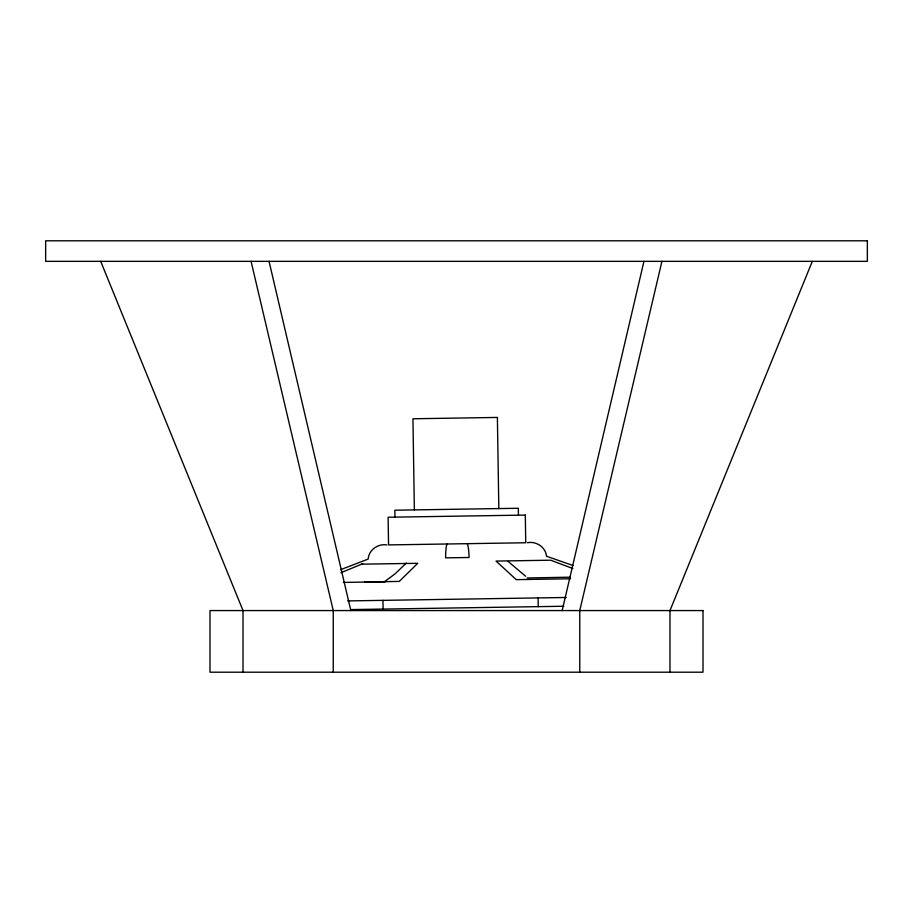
<?xml version="1.0" encoding="UTF-8"?>
<svg xmlns="http://www.w3.org/2000/svg" width="913" height="913" viewBox="0 0 913 913"><rect width="100%" height="100%" fill="white"/><g stroke="black" fill="none" stroke-linecap="round" stroke-linejoin="round"><path stroke-width="1.37" d="M562.157 610.569L643.95 261.346M661.925 261.346L579.755 610.569L579.755 672.196M812.308 261.346L669.982 610.569L669.982 672.196M406.365 563.024L395.261 573.672L383.962 582.083M340.914 572.713L362.735 563.72M340.549 569.701L368.19 559.064C368.738 549.991 378.005 543.395 386.827 544.935M527.223 577.975L570.009 577.187M364.538 582.083L399.289 581.398L417.755 563.298L361.628 564.177M527.452 542.721C536.228 540.907 545.689 547.207 546.533 556.268L573.159 565.558M570.545 578.785L516.222 579.641L496.056 561.073L550.699 560.205L572.873 568.537M343.356 582.414L385.309 581.752M347.705 600.914L566.243 597.479M350.638 609.587L563.766 606.243M525.694 576.297L508.085 561.427M100.692 261.346L243.018 610.569L243.018 672.196M251.075 261.346L333.245 610.569L333.245 672.196M269.05 261.346L350.843 610.569M538.099 597.924L538.236 606.643M518.447 515.183L518.333 508.267L394.861 510.207L394.975 517.123M498.829 508.575L497.391 417.435L412.938 418.77L414.365 509.899M382.969 600.355L383.106 609.074M467.079 543.68A15.544 2.031 89.1 0 1 469.099 557.489L445.624 557.854A15.544 2.031 89.1 0 1 447.21 543.988M525.306 515.08L388.116 517.237L388.55 544.913L525.74 542.756L525.306 515.08M867.35 240.804L45.65 240.804L45.65 261.346L867.35 261.346L867.35 240.804M703.01 610.569L209.99 610.569L209.99 672.196L703.01 672.196L703.01 610.569"/></g></svg>
